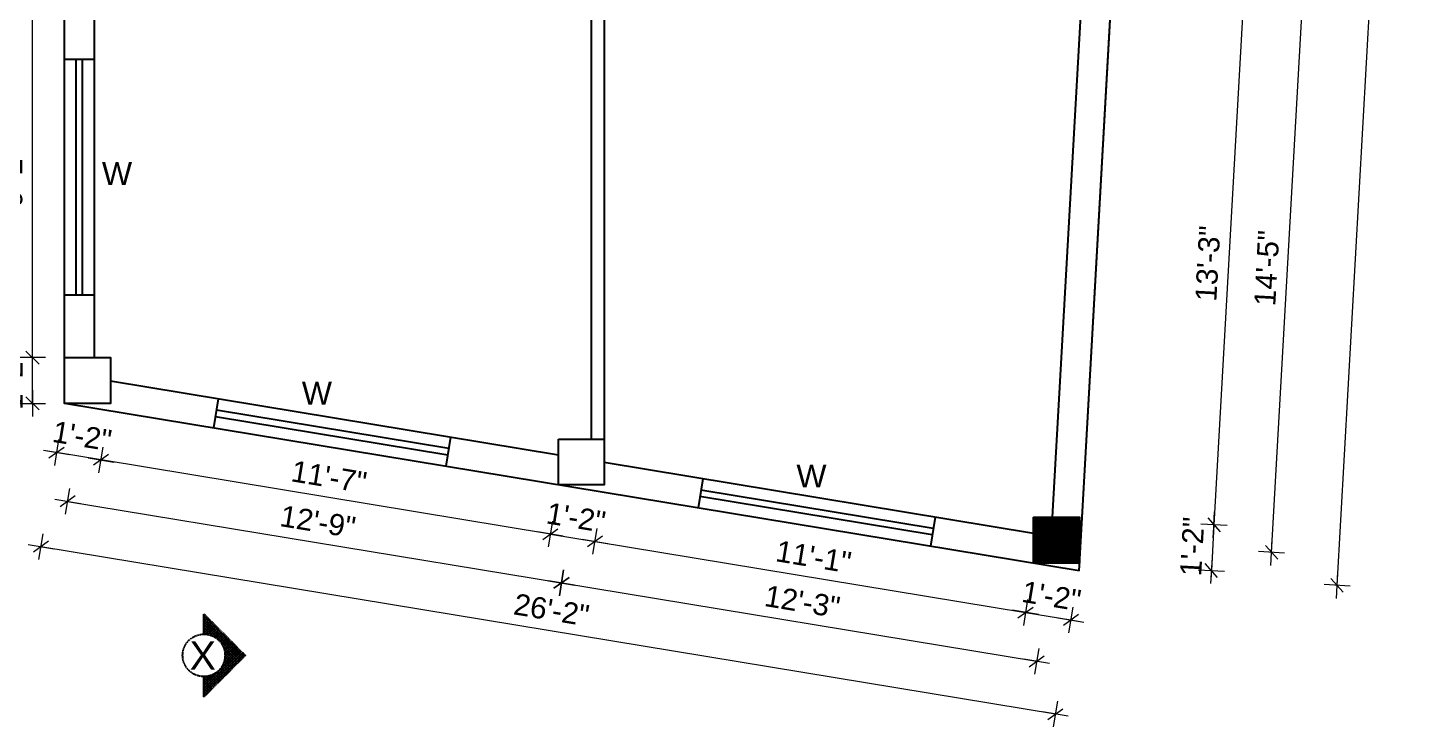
# Model space of a CAD drawing. Header units: inches. Extents: x -14619 to 1971361, y -855114 to -978.
# Drawn here: x 8296.3 to 8724.3, y -7996.6 to -7783 of the extents above; entities that cross this region are included whole.
import ezdxf

# ---------------------------------------------------------------- set-up
doc = ezdxf.new("R2010")
doc.units = ezdxf.units.IN
doc.header["$LTSCALE"] = 0.5
doc.header["$MEASUREMENT"] = 0
doc.header["$PDMODE"] = 66
doc.linetypes.add('CENTERX2', pattern=[4, 2.5, -0.5, 0.5, -0.5])
doc.layers.add('A-Sect-Iden', color=111, linetype='CENTERX2')
for name, color, linetype, lineweight in [('DIM', 180, 'Continuous', 5), ('TEXT', 220, 'Continuous', 9), ('Toilet', 7, 'Continuous', 25)]:
    doc.layers.add(name, color=color, linetype=linetype, lineweight=lineweight)
doc.styles.add('arial', font='arial.ttf')
doc.styles.add('HEADING', font='swissel.ttf')
doc.dimstyles.new('1 96', dxfattribs={"dimtxt": 6.5, "dimasz": 4, "dimexe": 0, "dimexo": 0, "dimgap": 3, "dimtad": 1, "dimdec": 0, "dimzin": 11, "dimdsep": 46, "dimlunit": 3, "dimtxsty": 'arial', "dimblk": 'oblique', "dimcen": 4, "dimse1": 1, "dimse2": 1, "dimclrd": 256, "dimclre": 256, "dimclrt": 256, "dimadec": 0, "dimazin": 0, "dimtfac": 1, "dimtdec": 0, "dimtix": 1, "dimtmove": 0, "dimatfit": 3, "dimldrblk": 'Arrow2', "dimfxl": 1, "dimtolj": 1, "dimtzin": 0, "dimlwd": -1, "dimlwe": 9, "dimarcsym": 0})

# ---------------------------------------------------------------- blocks, each defined once
blk = doc.blocks.new('oblique')
at = {"lineweight": 9}
for p, q in [((1, 0), (-1, 0)), ((-0.5, -0.5), (0.5, 0.5)), ((0, 1), (0, -1))]:
    blk.add_line(p, q, dxfattribs=at)
blk = doc.blocks.new('*D1325')
at = {"layer": 'Defpoints', "color": 0, "transparency": 16777216}
for p in [(8321.49, -7897.73), (8318.64, -7915.01), (8458.49, -7922.64)]:
    blk.add_point(p, dxfattribs=at)
at = {"layer": 'DIM', "transparency": 16777216}
blk.add_line((8456.01, -7937.67), (8318.64, -7915.01), dxfattribs=at)
at = {"layer": 'DIM', "transparency": 16777216, "xscale": 4, "yscale": 4, "zscale": 4}
for p, rotation in [((8318.64, -7915.01), 170.6334039608077), ((8456.01, -7937.67), 350.6334039608077)]:
    blk.add_blockref('oblique', p, dxfattribs=dict(at, rotation=rotation))
at = {"layer": 'DIM', "transparency": 16777216, "insert": (8388.35, -7920.16), "char_height": 6.5, "attachment_point": 5, "rotation": 350.6334, "style": 'arial'}
blk.add_mtext('\\A1;11\'-7"', dxfattribs=at)
blk = doc.blocks.new('_Oblique')
at = {"color": 0, "linetype": 'ByBlock', "lineweight": -2}
blk.add_line((-0.5, -0.5), (0.5, 0.5), dxfattribs=at)
blk = doc.blocks.new('Arrow2')
for p, q in [((-4.1, 0.75), (-3.08, 0)), ((0, 0), (-4.1, 0.75)), ((-3.08, 0), (-4.1, -0.75)), ((-4.1, -0.75), (0, 0))]:
    blk.add_line(p, q)
blk.add_solid([(-4.1, 0.75), (0, 0), (-3.08, 0), (-4.1, -0.75)])
blk = doc.blocks.new('*D1326')
at = {"layer": 'Defpoints', "color": 0, "transparency": 16777216}
for p in [(8307.49, -7897.73), (8321.49, -7897.73), (8305.01, -7912.76)]:
    blk.add_point(p, dxfattribs=at)
at = {"layer": 'DIM', "transparency": 16777216}
for p, q in [((8305.01, -7912.76), (8301.07, -7912.11)), ((8318.64, -7915.01), (8305.01, -7912.76)), ((8318.64, -7915.01), (8322.59, -7915.66))]:
    blk.add_line(p, q, dxfattribs=at)
at = {"layer": 'DIM', "transparency": 16777216, "xscale": 4, "yscale": 4, "zscale": 4}
for p, rotation in [((8305.01, -7912.76), 350.6334039608077), ((8318.64, -7915.01), 170.6334039608077)]:
    blk.add_blockref('oblique', p, dxfattribs=dict(at, rotation=rotation))
at = {"layer": 'DIM', "transparency": 16777216, "insert": (8312.85, -7907.7), "char_height": 6.5, "attachment_point": 5, "rotation": 350.6334, "style": 'arial'}
blk.add_mtext('\\A1;1\'-2"', dxfattribs=at)
blk = doc.blocks.new('*D1327')
at = {"layer": 'Defpoints', "color": 0, "transparency": 16777216}
for p in [(8458.49, -7922.64), (8472.49, -7922.64), (8469.64, -7939.91)]:
    blk.add_point(p, dxfattribs=at)
at = {"layer": 'DIM', "transparency": 16777216}
for p, q in [((8456.01, -7937.67), (8452.07, -7937.02)), ((8456.01, -7937.67), (8469.64, -7939.91)), ((8469.64, -7939.91), (8473.59, -7940.57))]:
    blk.add_line(p, q, dxfattribs=at)
at = {"layer": 'DIM', "transparency": 16777216, "xscale": 4, "yscale": 4, "zscale": 4}
for p, rotation in [((8456.01, -7937.67), 350.6334039608077), ((8469.64, -7939.91), 170.6334039608077)]:
    blk.add_blockref('oblique', p, dxfattribs=dict(at, rotation=rotation))
at = {"layer": 'DIM', "transparency": 16777216, "insert": (8463.85, -7932.61), "char_height": 6.5, "attachment_point": 5, "rotation": 350.6334, "style": 'arial'}
blk.add_mtext('\\A1;1\'-2"', dxfattribs=at)
blk = doc.blocks.new('*D1306')
at = {"layer": 'Defpoints', "color": 0, "transparency": 16777216}
for p in [(8472.49, -7922.64), (8603.74, -7946.55), (8601.25, -7961.62)]:
    blk.add_point(p, dxfattribs=at)
at = {"layer": 'DIM', "transparency": 16777216}
blk.add_line((8469.64, -7939.91), (8601.25, -7961.62), dxfattribs=at)
at = {"layer": 'DIM', "transparency": 16777216, "xscale": 4, "yscale": 4, "zscale": 4}
for p, rotation in [((8469.64, -7939.91), 170.6334039608077), ((8601.25, -7961.62), 350.6334039608077)]:
    blk.add_blockref('oblique', p, dxfattribs=dict(at, rotation=rotation))
at = {"layer": 'DIM', "transparency": 16777216, "insert": (8536.47, -7944.59), "char_height": 6.5, "attachment_point": 5, "rotation": 350.6334, "style": 'arial'}
blk.add_mtext('\\A1;11\'-1"', dxfattribs=at)
blk = doc.blocks.new('*D1308')
at = {"layer": 'Defpoints', "color": 0, "transparency": 16777216}
for p in [(8603.74, -7946.55), (8617.61, -7948.89), (8615.13, -7963.91)]:
    blk.add_point(p, dxfattribs=at)
at = {"layer": 'DIM', "transparency": 16777216}
for p, q in [((8601.25, -7961.62), (8597.3, -7960.97)), ((8601.25, -7961.62), (8615.13, -7963.91)), ((8615.13, -7963.91), (8619.08, -7964.56))]:
    blk.add_line(p, q, dxfattribs=at)
at = {"layer": 'DIM', "transparency": 16777216, "xscale": 4, "yscale": 4, "zscale": 4}
for p, rotation in [((8601.25, -7961.62), 350.6334039608077), ((8615.13, -7963.91), 170.6334039608077)]:
    blk.add_blockref('oblique', p, dxfattribs=dict(at, rotation=rotation))
at = {"layer": 'DIM', "transparency": 16777216, "insert": (8609.21, -7956.59), "char_height": 6.5, "attachment_point": 5, "rotation": 350.6334, "style": 'arial'}
blk.add_mtext('\\A1;1\'-2"', dxfattribs=at)
blk = doc.blocks.new('*D1309')
at = {"layer": 'Defpoints', "color": 0, "transparency": 16777216}
for p in [(8314.49, -7890.73), (8465.49, -7915.64), (8459.4, -7952.59)]:
    blk.add_point(p, dxfattribs=at)
at = {"layer": 'DIM', "transparency": 16777216}
blk.add_line((8308.4, -7927.68), (8459.4, -7952.59), dxfattribs=at)
at = {"layer": 'DIM', "transparency": 16777216, "xscale": 4, "yscale": 4, "zscale": 4}
for p, rotation in [((8308.4, -7927.68), 170.6334039608206), ((8459.4, -7952.59), 350.6334039608207)]:
    blk.add_blockref('oblique', p, dxfattribs=dict(at, rotation=rotation))
at = {"layer": 'DIM', "transparency": 16777216, "insert": (8384.92, -7933.9), "char_height": 6.5, "attachment_point": 5, "rotation": 350.6334, "style": 'arial'}
blk.add_mtext('\\A1;12\'-9"', dxfattribs=at)
blk = doc.blocks.new('*D1315')
at = {"layer": 'Defpoints', "color": 0, "transparency": 16777216}
for p in [(8465.49, -7915.64), (8610.74, -7939.55), (8604.64, -7976.55)]:
    blk.add_point(p, dxfattribs=at)
at = {"layer": 'DIM', "transparency": 16777216}
blk.add_line((8459.4, -7952.59), (8604.64, -7976.55), dxfattribs=at)
at = {"layer": 'DIM', "transparency": 16777216, "xscale": 4, "yscale": 4, "zscale": 4}
for p, rotation in [((8459.4, -7952.59), 170.6334039608077), ((8604.64, -7976.55), 350.6334039608077)]:
    blk.add_blockref('oblique', p, dxfattribs=dict(at, rotation=rotation))
at = {"layer": 'DIM', "transparency": 16777216, "insert": (8533.04, -7958.33), "char_height": 6.5, "attachment_point": 5, "rotation": 350.6334, "style": 'arial'}
blk.add_mtext('\\A1;12\'-3"', dxfattribs=at)
blk = doc.blocks.new('*D1316')
at = {"layer": 'Defpoints', "color": 0, "transparency": 16777216}
for p in [(8307.49, -7897.73), (8300.27, -7941.52), (8617.61, -7948.89)]:
    blk.add_point(p, dxfattribs=at)
at = {"layer": 'DIM', "transparency": 16777216}
blk.add_line((8610.38, -7992.68), (8300.27, -7941.52), dxfattribs=at)
at = {"layer": 'DIM', "transparency": 16777216, "xscale": 4, "yscale": 4, "zscale": 4}
for p, rotation in [((8300.27, -7941.52), 170.6334039608233), ((8610.38, -7992.68), 350.6334039608233)]:
    blk.add_blockref('oblique', p, dxfattribs=dict(at, rotation=rotation))
at = {"layer": 'DIM', "transparency": 16777216, "insert": (8456.35, -7960.87), "char_height": 6.5, "attachment_point": 5, "rotation": 350.6334, "style": 'arial'}
blk.add_mtext('\\A1;26\'-2"', dxfattribs=at)
blk = doc.blocks.new('*D1336')
at = {"layer": 'Defpoints', "color": 0, "transparency": 16777216}
for p in [(8297.67, -7883.73), (8307.49, -7883.73), (8307.49, -7897.73)]:
    blk.add_point(p, dxfattribs=at)
at = {"layer": 'DIM', "transparency": 16777216}
for p, q in [((8297.67, -7883.73), (8297.67, -7879.73)), ((8297.67, -7897.73), (8297.67, -7883.73)), ((8297.67, -7897.73), (8297.67, -7901.73))]:
    blk.add_line(p, q, dxfattribs=at)
at = {"layer": 'DIM', "transparency": 16777216, "xscale": 4, "yscale": 4, "zscale": 4}
for p, rotation in [((8297.67, -7883.73), 270), ((8297.67, -7897.73), 90)]:
    blk.add_blockref('oblique', p, dxfattribs=dict(at, rotation=rotation))
at = {"layer": 'DIM', "transparency": 16777216, "insert": (8291.4, -7890.73), "char_height": 6.5, "attachment_point": 5, "rotation": 90, "style": 'arial'}
blk.add_mtext('\\A1;1\'-2"', dxfattribs=at)
blk = doc.blocks.new('*D1337')
at = {"layer": 'Defpoints', "color": 0, "transparency": 16777216}
for p in [(8297.67, -7773.6), (8307.49, -7773.6), (8307.49, -7883.73)]:
    blk.add_point(p, dxfattribs=at)
at = {"layer": 'DIM', "transparency": 16777216}
blk.add_line((8297.67, -7883.73), (8297.67, -7773.6), dxfattribs=at)
at = {"layer": 'DIM', "transparency": 16777216, "xscale": 4, "yscale": 4, "zscale": 4}
for p, rotation in [((8297.67, -7773.6), 90), ((8297.67, -7883.73), 270)]:
    blk.add_blockref('oblique', p, dxfattribs=dict(at, rotation=rotation))
at = {"layer": 'DIM', "transparency": 16777216, "insert": (8291.35, -7828.67), "char_height": 6.5, "attachment_point": 5, "rotation": 90, "style": 'arial'}
blk.add_mtext('\\A1;9\'-2"', dxfattribs=at)
blk = doc.blocks.new('*D1314')
at = {"layer": 'Defpoints', "color": 0, "transparency": 16777216}
for p in [(8282.07, -7766.6), (8314.49, -7766.6), (8314.49, -7890.73)]:
    blk.add_point(p, dxfattribs=at)
at = {"layer": 'DIM', "transparency": 16777216}
blk.add_line((8282.07, -7890.73), (8282.07, -7766.6), dxfattribs=at)
at = {"layer": 'DIM', "transparency": 16777216, "xscale": 4, "yscale": 4, "zscale": 4}
for p, rotation in [((8282.07, -7766.6), 90), ((8282.07, -7890.73), 270)]:
    blk.add_blockref('oblique', p, dxfattribs=dict(at, rotation=rotation))
at = {"layer": 'DIM', "transparency": 16777216, "insert": (8275.75, -7828.67), "char_height": 6.5, "attachment_point": 5, "rotation": 90, "style": 'arial'}
blk.add_mtext('\\A1;10\'-4"', dxfattribs=at)
blk = doc.blocks.new('*D1307')
at = {"layer": 'Defpoints', "color": 0, "transparency": 16777216}
for p in [(8268.48, -7544.32), (8307.49, -7544.32), (8307.49, -7897.73)]:
    blk.add_point(p, dxfattribs=at)
at = {"layer": 'DIM', "transparency": 16777216}
blk.add_line((8268.48, -7897.73), (8268.48, -7544.32), dxfattribs=at)
at = {"layer": 'DIM', "transparency": 16777216, "xscale": 4, "yscale": 4, "zscale": 4}
for p, rotation in [((8268.48, -7544.32), 90), ((8268.48, -7897.73), 270)]:
    blk.add_blockref('oblique', p, dxfattribs=dict(at, rotation=rotation))
at = {"layer": 'DIM', "transparency": 16777216, "insert": (8262.16, -7721.03), "char_height": 6.5, "attachment_point": 5, "rotation": 90, "style": 'arial'}
blk.add_mtext('\\A1;29\'-5"', dxfattribs=at)
blk = doc.blocks.new('*D1328')
at = {"layer": 'Defpoints', "color": 0, "transparency": 16777216}
for p in [(8627.49, -7773.57), (8617.74, -7932.55), (8658.86, -7934.86)]:
    blk.add_point(p, dxfattribs=at)
at = {"layer": 'DIM', "transparency": 16777216}
blk.add_line((8667.82, -7775.84), (8658.86, -7934.86), dxfattribs=at)
at = {"layer": 'DIM', "transparency": 16777216, "xscale": 4, "yscale": 4, "zscale": 4}
for p, rotation in [((8667.82, -7775.84), 86.77451339905211), ((8658.86, -7934.86), 266.7745133990521)]:
    blk.add_blockref('oblique', p, dxfattribs=dict(at, rotation=rotation))
at = {"layer": 'DIM', "transparency": 16777216, "insert": (8657.03, -7855), "char_height": 6.5, "attachment_point": 5, "rotation": 86.7745, "style": 'arial'}
blk.add_mtext('\\A1;13\'-3"', dxfattribs=at)
blk = doc.blocks.new('*D1329')
at = {"layer": 'Defpoints', "color": 0, "transparency": 16777216}
for p in [(8617.74, -7932.55), (8617.74, -7946.55), (8658.07, -7948.82)]:
    blk.add_point(p, dxfattribs=at)
at = {"layer": 'DIM', "transparency": 16777216}
for p, q in [((8658.86, -7934.86), (8659.08, -7930.87)), ((8658.86, -7934.86), (8658.07, -7948.82)), ((8658.07, -7948.82), (8657.85, -7952.81))]:
    blk.add_line(p, q, dxfattribs=at)
at = {"layer": 'DIM', "transparency": 16777216, "xscale": 4, "yscale": 4, "zscale": 4}
for p, rotation in [((8658.86, -7934.86), 266.7745133990521), ((8658.07, -7948.82), 86.77451339905208)]:
    blk.add_blockref('oblique', p, dxfattribs=dict(at, rotation=rotation))
at = {"layer": 'DIM', "transparency": 16777216, "insert": (8652.21, -7941.49), "char_height": 6.5, "attachment_point": 5, "rotation": 86.7745, "style": 'arial'}
blk.add_mtext('\\A1;1\'-2"', dxfattribs=at)
blk = doc.blocks.new('*D1330')
at = {"layer": 'Defpoints', "color": 0, "transparency": 16777216}
for p in [(8620.49, -7766.57), (8686.23, -7770.27), (8610.74, -7939.55)]:
    blk.add_point(p, dxfattribs=at)
at = {"layer": 'DIM', "transparency": 16777216}
blk.add_line((8676.48, -7943.25), (8686.23, -7770.27), dxfattribs=at)
at = {"layer": 'DIM', "transparency": 16777216, "xscale": 4, "yscale": 4, "zscale": 4}
for p, rotation in [((8686.23, -7770.27), 86.77451339904033), ((8676.48, -7943.25), 266.7745133990404)]:
    blk.add_blockref('oblique', p, dxfattribs=dict(at, rotation=rotation))
at = {"layer": 'DIM', "transparency": 16777216, "insert": (8675.05, -7856.41), "char_height": 6.5, "attachment_point": 5, "rotation": 86.7745, "style": 'arial'}
blk.add_mtext('\\A1;14\'-5"', dxfattribs=at)
blk = doc.blocks.new('*D1333')
at = {"layer": 'Defpoints', "color": 0, "transparency": 16777216}
for p in [(8641.38, -7526.96), (8720.31, -7531.41), (8617.61, -7948.89)]:
    blk.add_point(p, dxfattribs=at)
at = {"layer": 'DIM', "transparency": 16777216}
blk.add_line((8696.53, -7953.34), (8720.31, -7531.41), dxfattribs=at)
at = {"layer": 'DIM', "transparency": 16777216, "xscale": 4, "yscale": 4, "zscale": 4}
for p, rotation in [((8720.31, -7531.41), 86.77451339904515), ((8696.53, -7953.34), 266.7745133990452)]:
    blk.add_blockref('oblique', p, dxfattribs=dict(at, rotation=rotation))
at = {"layer": 'DIM', "transparency": 16777216, "insert": (8702.11, -7742.02), "char_height": 6.5, "attachment_point": 5, "rotation": 86.7745, "style": 'arial'}
blk.add_mtext('\\A1;35\'-3"', dxfattribs=at)

msp = doc.modelspace()

# ---------------------------------------------------------------- hatches: boundary and pattern name
h = msp.add_hatch()
h.set_pattern_fill('ANSI31', color=256)
h.set_pattern_definition([(45, (-21338.59914, 10911.67543), (-0.08838834765, 0.08838834765), [])])
h.paths.add_polyline_path([(8617.74, -7932.55), (8603.74, -7932.55), (8603.74, -7946.55), (8617.74, -7946.55)])
at = {"layer": 'A-Sect-Iden', "ltscale": 0.5}
h = msp.add_hatch(dxfattribs=at)
h.set_pattern_fill('ANSI37', color=2, scale=4.8, angle=359.9886, style=0)
h.set_pattern_definition([(225.0114023, (34268.5236, -2035.3215), (0.424348492, -0.424179628), []), (315.0114023, (34268.5236, -2035.3215), (0.424179628, 0.424348492), [])])
h.paths.add_polyline_path([(8350.05, -7968.26), (8350.05, -7962.02), (8362.76, -7974.74), (8350.05, -7987.45), (8350.05, -7981.22, 1)])

# ---------------------------------------------------------------- linework, layer by layer
at = {"layer": 'A-Sect-Iden', "ltscale": 0.1}
msp.add_lwpolyline([(8350.05, -7968.26), (8350.05, -7962.03), (8362.76, -7974.74), (8350.05, -7987.45), (8350.05, -7981.22)], dxfattribs=at)
msp.add_circle((8350.05, -7974.74), 6.48, dxfattribs=at)
at = {"layer": 'Toilet'}
for p, q in [((8617.61, -7948.89), (8637.22, -7600.79)), ((8307.49, -7883.73), (8307.49, -7729.6)), ((8472.49, -7729.6), (8472.49, -7908.58)), ((8316.49, -7773.6), (8316.49, -7883.73)), ((8468.49, -7773.6), (8468.49, -7908.64)), ((8609.51, -7932.55), (8618.47, -7773.6)), ((8316.49, -7792.67), (8307.49, -7792.67)), ((8310.99, -7864.67), (8310.99, -7792.67)), ((8312.99, -7864.67), (8312.99, -7792.67)), ((8316.49, -7864.67), (8307.49, -7864.67)), ((8458.49, -7913.52), (8321.49, -7890.92)), ((8354.47, -7896.36), (8353.01, -7905.24)), ((8617.61, -7948.89), (8307.49, -7897.73)), ((8424.94, -7911.53), (8353.9, -7899.82)), ((8424.62, -7913.51), (8353.58, -7901.79)), ((8425.51, -7908.08), (8424.05, -7916.96)), ((8603.74, -7937.48), (8472.49, -7915.83)), ((8502.59, -7920.8), (8501.13, -7929.68)), ((8572.74, -7937.94), (8501.7, -7926.22)), ((8573.07, -7935.97), (8502.03, -7924.25)), ((8573.63, -7932.51), (8572.17, -7941.39))]:
    msp.add_line(p, q, dxfattribs=at)
msp.add_lwpolyline([(8617.61, -7948.89), (8637.22, -7600.79)], dxfattribs=at)
for points in [[(8307.49, -7883.73), (8321.49, -7883.73), (8321.49, -7897.73), (8307.49, -7897.73)], [(8458.49, -7908.64), (8472.49, -7908.64), (8472.49, -7922.64), (8458.49, -7922.64)], [(8603.74, -7932.55), (8617.74, -7932.55), (8617.74, -7946.55), (8603.74, -7946.55)]]:
    msp.add_lwpolyline(points, close=True, dxfattribs=at)

# ---------------------------------------------------------------- texts
at = {"layer": 'A-Sect-Iden', "ltscale": 0.5, "insert": (8349.73, -7974.81), "char_height": 8.64, "width": 27.6731, "attachment_point": 5, "style": 'HEADING'}
msp.add_mtext('{\\fArial|b0|i0|c0|p34;X}', dxfattribs=at)
at = {"layer": 'TEXT', "char_height": 7, "width": 65, "attachment_point": 5, "style": 'arial'}
for insert in [(8323.51, -7827.49), (8384.62, -7894.59), (8535.82, -7919.91)]:
    msp.add_mtext('W', dxfattribs=dict(at, insert=insert))

# ---------------------------------------------------------------- dimensions: what is measured, and where the dimension line sits
at = {"layer": 'DIM'}
for p1, p2, distance, picture, middle in [((8617.61, -7948.89), (8641.38, -7526.96), -79.05, '*D1333', (8702.11, -7742.02)), ((8610.74, -7939.55), (8620.49, -7766.57), -65.85, '*D1330', (8675.05, -7856.41)), ((8314.49, -7890.73), (8465.49, -7915.64), -37.45, '*D1309', (8384.92, -7933.9)), ((8617.61, -7948.89), (8307.49, -7897.73), 44.38, '*D1316', (8456.35, -7960.87))]:
    dim = msp.add_aligned_dim(p1=p1, p2=p2, distance=distance, dimstyle='1 96', override={"dimtmove": 1}, dxfattribs=at)
    dim.commit()
    dim.dimension.update_dxf_attribs({"geometry": picture, "text_midpoint": middle})
for base, p1, p2, angle, picture, middle in [((8268.48, -7544.32), (8307.49, -7897.73), (8307.49, -7544.32), 90, '*D1307', (8262.16, -7721.03)), ((8282.07, -7766.6), (8314.49, -7890.73), (8314.49, -7766.6), 90, '*D1314', (8275.75, -7828.67)), ((8297.67, -7773.6), (8307.49, -7883.73), (8307.49, -7773.6), 90, '*D1337', (8291.35, -7828.67)), ((8658.86, -7934.86), (8627.49, -7773.57), (8617.74, -7932.55), 266.7745, '*D1328', (8657.03, -7855)), ((8297.67, -7883.73), (8307.49, -7897.73), (8307.49, -7883.73), 90, '*D1336', (8291.4, -7890.73)), ((8305.01, -7912.76), (8321.49, -7897.73), (8307.49, -7897.73), 170.6334, '*D1326', (8312.85, -7907.7)), ((8318.64, -7915.01), (8458.49, -7922.64), (8321.49, -7897.73), 170.6334, '*D1325', (8388.35, -7920.16)), ((8604.64, -7976.55), (8465.49, -7915.64), (8610.74, -7939.55), 170.6334, '*D1315', (8533.04, -7958.33)), ((8469.64, -7939.91), (8458.49, -7922.64), (8472.49, -7922.64), 170.6334, '*D1327', (8463.85, -7932.61)), ((8601.25, -7961.62), (8472.49, -7922.64), (8603.74, -7946.55), 170.6334, '*D1306', (8536.47, -7944.59)), ((8658.07, -7948.82), (8617.74, -7932.55), (8617.74, -7946.55), 266.7745, '*D1329', (8652.21, -7941.49)), ((8615.13, -7963.91), (8603.74, -7946.55), (8617.61, -7948.89), 170.6334, '*D1308', (8609.21, -7956.59))]:
    dim = msp.add_linear_dim(base=base, p1=p1, p2=p2, angle=angle, dimstyle='1 96', override={"dimtmove": 1}, dxfattribs=at)
    dim.commit()
    dim.dimension.update_dxf_attribs({"geometry": picture, "text_midpoint": middle})

doc.saveas('drawing.dxf')
